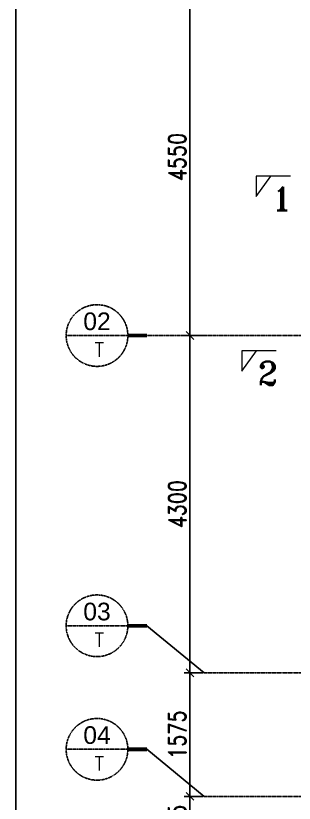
# Model space of a CAD drawing. Header units: millimetres. Extents: x 2061841 to 105821645, y -77612 to 48520811.
# Drawn here: x 2432870 to 2436420, y 28363 to 38402 of the extents above; entities that cross this region are included whole.
import ezdxf
from ezdxf.enums import TextEntityAlignment as Align

# ---------------------------------------------------------------- set-up
doc = ezdxf.new("R2010")
doc.units = ezdxf.units.MM
doc.header["$LTSCALE"] = 10
doc.header["$MEASUREMENT"] = 0
doc.linetypes.add('BASEMENT COLUMN SETTING OUT-PART 2_R4$0$CENTER', pattern=[2, 1.25, -0.25, 0.25, -0.25])
doc.linetypes.add('CENTER', pattern=[2, 1.25, -0.25, 0.25, -0.25])
for name, color, linetype in [('A-Grid-Tower', 8, 'CENTER'), ('BASEMENT COLUMN SETTING OUT-PART 2_R4$0$A-GRID-MAIN', 2, 'BASEMENT COLUMN SETTING OUT-PART 2_R4$0$CENTER'), ('BORDER', 5, 'Continuous'), ('DIM GRID', 3, 'Continuous')]:
    doc.layers.add(name, color=color, linetype=linetype)
doc.layers.add('SEC-LINE', color=1, linetype='Continuous', lineweight=15)
doc.styles.add('200', font='romand.shx', dxfattribs={"width": 0.8, "height": 225})
doc.styles.add('BASEMENT COLUMN SETTING OUT-PART 2_R4$0$MAS-TXTL', font='arial.ttf', dxfattribs={"height": 200})
doc.styles.add('BASEMENT COLUMN SETTING OUT-PART 2_R4$0$MAS-TXTS', font='romans.shx', dxfattribs={"width": 0.8, "height": 180})
doc.styles.add('RT', font='romant.shx', dxfattribs={"height": 250})
doc.dimstyles.new('GR2', dxfattribs={"dimtxt": 225, "dimasz": 100, "dimexe": 75, "dimexo": 75, "dimgap": 50, "dimtad": 1, "dimdec": 0, "dimdsep": 46, "dimtxsty": '200', "dimblk1": 'OBLIQUE', "dimblk2": 'OBLIQUE', "dimsah": 1, "dimcen": 50, "dimdle": 75, "dimclrd": 3, "dimclre": 3, "dimclrt": 2, "dimadec": 0, "dimazin": 0, "dimtfac": 1, "dimtdec": 0, "dimtix": 1, "dimtmove": 0, "dimatfit": 3, "dimldrblk": 'OBLIQUE', "dimfxl": 1, "dimtolj": 1, "dimtzin": 0, "dimarcsym": 0})

# ---------------------------------------------------------------- blocks, each defined once
blk = doc.blocks.new('A$C21A8152F')
at = {"layer": 'SEC-LINE'}
for p, q in [((513, 311), (292, 3)), ((513, 3), (513, 311)), ((-7, 3), (513, 3))]:
    blk.add_line(p, q, dxfattribs=at)
blk = doc.blocks.new('BASEMENT COLUMN SETTING OUT-PART 2_R4$0$GRID TARGET2')
blk.add_wipeout([(393, -655), (392, -641), (392, -628), (390, -614), (389, -600), (387, -587), (384, -573), (381, -560), (377, -547), (373, -534), (369, -521), (364, -508), (359, -495), (353, -483), (347, -471), (340, -459), (333, -447), (325, -435), (318, -424), (309, -413), (301, -403), (292, -392), (282, -382), (273, -373), (263, -363), (252, -354), (242, -346), (231, -337), (220, -330), (208, -322), (196, -315), (184, -308), (172, -302), (160, -296), (147, -291), (134, -286), (121, -282), (108, -278), (95, -274), (82, -271), (68, -268), (55, -266), (41, -265), (27, -263), (14, -263), (0, -262), (-14, -263), (-27, -263), (-41, -265), (-55, -266), (-68, -268), (-82, -271), (-95, -274), (-108, -278), (-121, -282), (-134, -286), (-147, -291), (-160, -296), (-172, -302), (-184, -308), (-196, -315), (-208, -322), (-220, -330), (-231, -337), (-242, -346), (-252, -354), (-263, -363), (-273, -373), (-282, -382), (-292, -392), (-301, -403), (-309, -413), (-318, -424), (-325, -435), (-333, -447), (-340, -459), (-347, -471), (-353, -483), (-359, -495), (-364, -508), (-369, -521), (-373, -534), (-377, -547), (-381, -560), (-384, -573), (-387, -587), (-389, -600), (-390, -614), (-392, -628), (-392, -641), (-393, -655), (-392, -669), (-392, -682), (-390, -696), (-389, -710), (-387, -723), (-384, -737), (-381, -750), (-377, -763), (-373, -776), (-369, -789), (-364, -802), (-359, -815), (-353, -827), (-347, -839), (-340, -851), (-333, -863), (-325, -875), (-318, -886), (-309, -897), (-301, -907), (-292, -918), (-282, -928), (-273, -937), (-263, -947), (-252, -956), (-242, -964), (-231, -973), (-220, -981), (-208, -988), (-196, -995), (-184, -1002), (-172, -1008), (-160, -1014), (-147, -1019), (-134, -1024), (-121, -1028), (-108, -1032), (-95, -1036), (-82, -1039), (-68, -1042), (-55, -1044), (-41, -1046), (-27, -1047), (-14, -1047), (0, -1048), (14, -1047), (27, -1047), (41, -1046), (55, -1044), (68, -1042), (82, -1039), (95, -1036), (108, -1032), (121, -1028), (134, -1024), (147, -1019), (160, -1014), (172, -1008), (184, -1002), (196, -995), (208, -988), (220, -981), (231, -973), (242, -964), (252, -956), (263, -947), (273, -937), (282, -928), (292, -918), (301, -907), (309, -897), (318, -886), (325, -875), (333, -863), (340, -851), (347, -839), (353, -827), (359, -815), (364, -802), (369, -789), (373, -776), (377, -763), (381, -750), (384, -737), (387, -723), (389, -710), (390, -696), (392, -682), (392, -669)])
blk.add_line((-393, -655), (393, -655))
at = {"const_width": 48.8}
blk.add_lwpolyline([(393, -655), (636, -655)], dxfattribs=at)
blk.add_circle((0, -655), 393)
for tag, height, style, p in [('AS', 225, 'BASEMENT COLUMN SETTING OUT-PART 2_R4$0$MAS-TXTL', (0, -586)), ('REF', 180, 'BASEMENT COLUMN SETTING OUT-PART 2_R4$0$MAS-TXTS', (29, -925))]:
    blk.add_attdef(tag, text='', height=height, dxfattribs=dict(style=style)).set_placement(p, align=Align.CENTER)
blk = doc.blocks.new('_Oblique')
at = {"color": 0, "linetype": 'ByBlock', "lineweight": -2}
blk.add_line((-0.5, -0.5), (0.5, 0.5), dxfattribs=at)
blk = doc.blocks.new('*D50')
at = {"layer": 'Defpoints', "color": 0, "transparency": 16777216}
for p in [(2435330, 38875), (2435091, 34325), (2435330, 34325)]:
    blk.add_point(p, dxfattribs=at)
at = {"layer": 'DIM GRID', "color": 3, "lineweight": -2, "transparency": 16777216}
for p, q in [((2435255, 38875), (2435016, 38875)), ((2435091, 38950), (2435091, 34250)), ((2435255, 34325), (2435016, 34325))]:
    blk.add_line(p, q, dxfattribs=at)
at = {"layer": 'DIM GRID', "color": 3, "linetype": 'ByBlock', "lineweight": -2, "transparency": 16777216, "xscale": 100, "yscale": 100, "zscale": 100}
for p, rotation in [((2435091, 38875), 90), ((2435091, 34325), 270)]:
    blk.add_blockref('_Oblique', p, dxfattribs=dict(at, rotation=rotation))
at = {"layer": 'DIM GRID', "color": 2, "transparency": 16777216, "insert": (2434928, 36600), "char_height": 225, "attachment_point": 5, "rotation": 90, "style": '200'}
blk.add_mtext('\\A1;4550', dxfattribs=at)
blk = doc.blocks.new('OBLIQUE')
blk = doc.blocks.new('*D51')
at = {"layer": 'Defpoints', "color": 0, "transparency": 16777216}
for p in [(2435330, 34325), (2435091, 30025), (2435330, 30025)]:
    blk.add_point(p, dxfattribs=at)
at = {"layer": 'DIM GRID', "color": 3, "lineweight": -2, "transparency": 16777216}
for p, q in [((2435091, 34400), (2435091, 29950)), ((2435255, 34325), (2435016, 34325)), ((2435255, 30025), (2435016, 30025))]:
    blk.add_line(p, q, dxfattribs=at)
at = {"layer": 'DIM GRID', "color": 3, "linetype": 'ByBlock', "lineweight": -2, "transparency": 16777216, "xscale": 100, "yscale": 100, "zscale": 100}
for p, rotation in [((2435091, 34325), 90), ((2435091, 30025), 270)]:
    blk.add_blockref('_Oblique', p, dxfattribs=dict(at, rotation=rotation))
at = {"layer": 'DIM GRID', "color": 2, "transparency": 16777216, "insert": (2434928, 32175), "char_height": 225, "attachment_point": 5, "rotation": 90, "style": '200'}
blk.add_mtext('\\A1;4300', dxfattribs=at)
blk = doc.blocks.new('*D52')
at = {"layer": 'Defpoints', "color": 0, "transparency": 16777216}
for p in [(2435330, 30025), (2435091, 28450), (2435330, 28450)]:
    blk.add_point(p, dxfattribs=at)
at = {"layer": 'DIM GRID', "color": 3, "lineweight": -2, "transparency": 16777216}
for p, q in [((2435255, 30025), (2435016, 30025)), ((2435091, 30100), (2435091, 28375)), ((2435255, 28450), (2435016, 28450))]:
    blk.add_line(p, q, dxfattribs=at)
at = {"layer": 'DIM GRID', "color": 3, "linetype": 'ByBlock', "lineweight": -2, "transparency": 16777216, "xscale": 100, "yscale": 100, "zscale": 100}
for p, rotation in [((2435091, 30025), 90), ((2435091, 28450), 270)]:
    blk.add_blockref('_Oblique', p, dxfattribs=dict(at, rotation=rotation))
at = {"layer": 'DIM GRID', "color": 2, "transparency": 16777216, "insert": (2434928, 29238), "char_height": 225, "attachment_point": 5, "rotation": 90, "style": '200'}
blk.add_mtext('\\A1;1575', dxfattribs=at)
blk = doc.blocks.new('*D53')
at = {"layer": 'Defpoints', "color": 0, "transparency": 16777216}
for p in [(2435330, 28450), (2435091, 27775), (2435330, 27775)]:
    blk.add_point(p, dxfattribs=at)
at = {"layer": 'DIM GRID', "color": 3, "lineweight": -2, "transparency": 16777216}
for p, q in [((2435091, 28525), (2435091, 27700)), ((2435255, 28450), (2435016, 28450)), ((2435255, 27775), (2435016, 27775))]:
    blk.add_line(p, q, dxfattribs=at)
at = {"layer": 'DIM GRID', "color": 3, "linetype": 'ByBlock', "lineweight": -2, "transparency": 16777216, "xscale": 100, "yscale": 100, "zscale": 100}
for p, rotation in [((2435091, 28450), 90), ((2435091, 27775), 270)]:
    blk.add_blockref('_Oblique', p, dxfattribs=dict(at, rotation=rotation))
at = {"layer": 'DIM GRID', "color": 2, "transparency": 16777216, "insert": (2434928, 28113), "char_height": 225, "attachment_point": 5, "rotation": 90, "style": '200'}
blk.add_mtext('\\A1;675', dxfattribs=at)

msp = doc.modelspace()

# ---------------------------------------------------------------- linework, layer by layer
at = {"layer": 'A-Grid-Tower'}
for p, q in [((2438630.5, 30025.3, -643584.3), (2435270.1, 30025.3, -643584.3)), ((2438630.5, 28450.3, -643584.3), (2435270.1, 28450.3, -643584.3))]:
    msp.add_line(p, q, dxfattribs=at)

# ---------------------------------------------------------------- block references
at = {"layer": 'BASEMENT COLUMN SETTING OUT-PART 2_R4$0$A-GRID-MAIN'}
for p, values in [((2433906.1, 34980.3, -643584.3), {'REF': 'T', 'AS': '02'}), ((2433906.1, 31280.3, -643584.3), {'REF': 'T', 'AS': '03'}), ((2433906.1, 29705.3, -643584.3), {'REF': 'T', 'AS': '04'})]:
    msp.add_blockref('BASEMENT COLUMN SETTING OUT-PART 2_R4$0$GRID TARGET2', p, dxfattribs=at).add_auto_attribs(values)
at = {"layer": 'SEC-LINE', "xscale": 0.8399999998509884, "yscale": 0.8399999998509884, "zscale": 0.8399999998509884, "rotation": 180}
for p in [(2436367.2, 36358.2, -643584.3), (2436184.9, 34130.9, -643584.3)]:
    msp.add_blockref('A$C21A8152F', p, dxfattribs=at)

# ---------------------------------------------------------------- texts
at = {"layer": 'SEC-LINE', "style": 'RT'}
for s, p in [('1 ', (2436137.5, 35920.8, -643584.3)), ('2', (2435955.2, 33693.5, -643584.3))]:
    msp.add_text(s, height=300, dxfattribs=at).set_placement(p)

# ---------------------------------------------------------------- dimensions: what is measured, and where the dimension line sits
at = {"layer": 'DIM GRID'}
for base, p1, p2, picture, middle in [((2435090.7, 34325.3, -643584.3), (2435330.2, 38875.3, -643584.3), (2435330.2, 34325.3, -643584.3), '*D50', (2434928.2, 36600.3, -643584.3)), ((2435090.7, 30025.3, -643584.3), (2435330.2, 34325.3, -643584.3), (2435330.2, 30025.3, -643584.3), '*D51', (2434928.2, 32175.3, -643584.3)), ((2435090.7, 28450.3, -643584.3), (2435330.2, 30025.3, -643584.3), (2435330.2, 28450.3, -643584.3), '*D52', (2434928.2, 29237.8, -643584.3))]:
    dim = msp.add_linear_dim(base=base, p1=p1, p2=p2, angle=90, dimstyle='GR2', override={"dimldrblk": 'OBLIQUE', "dimfxl": 125, "dimarcsym": 1}, dxfattribs=at)
    dim.commit()
    dim.dimension.update_dxf_attribs({"geometry": picture, "text_midpoint": middle})
dim = msp.add_linear_dim(base=(2435090.7, 27775.3, -643584.3), p1=(2435330.2, 28450.3, -643584.3), p2=(2435330.2, 27775.3, -643584.3), angle=90, dimstyle='GR2', override={"dimldrblk": 'OBLIQUE', "dimfxl": 125, "dimarcsym": 1}, dxfattribs=at)
dim.commit()
dim.dimension.update_dxf_attribs({"geometry": '*D53', "text_midpoint": (2435090.7, 28112.8, -643584.3), "dimtype": 160})

# ---------------------------------------------------------------- next in the draw order: linework, layer by layer
at = {"layer": 'A-Grid-Tower'}
msp.add_line((2438630.5, 34325.3, -643584.3), (2434542.2, 34325.3, -643584.3), dxfattribs=at)
at = {"layer": 'A-Grid-Tower', "ltscale": 200, "elevation": -643584.3}
for points in [[(2435270.1, 30025.3), (2434542.2, 30625.3)], [(2435270.1, 28450.3), (2434542.2, 29050.3)]]:
    msp.add_lwpolyline(points, dxfattribs=at)
at = {"layer": 'BORDER'}
msp.add_lwpolyline([(2432870.4, -2789.9), (2522870.4, -2789.9), (2522870.4, 57210.1), (2432870.4, 57210.1)], close=True, dxfattribs=at)

doc.saveas('drawing.dxf')
